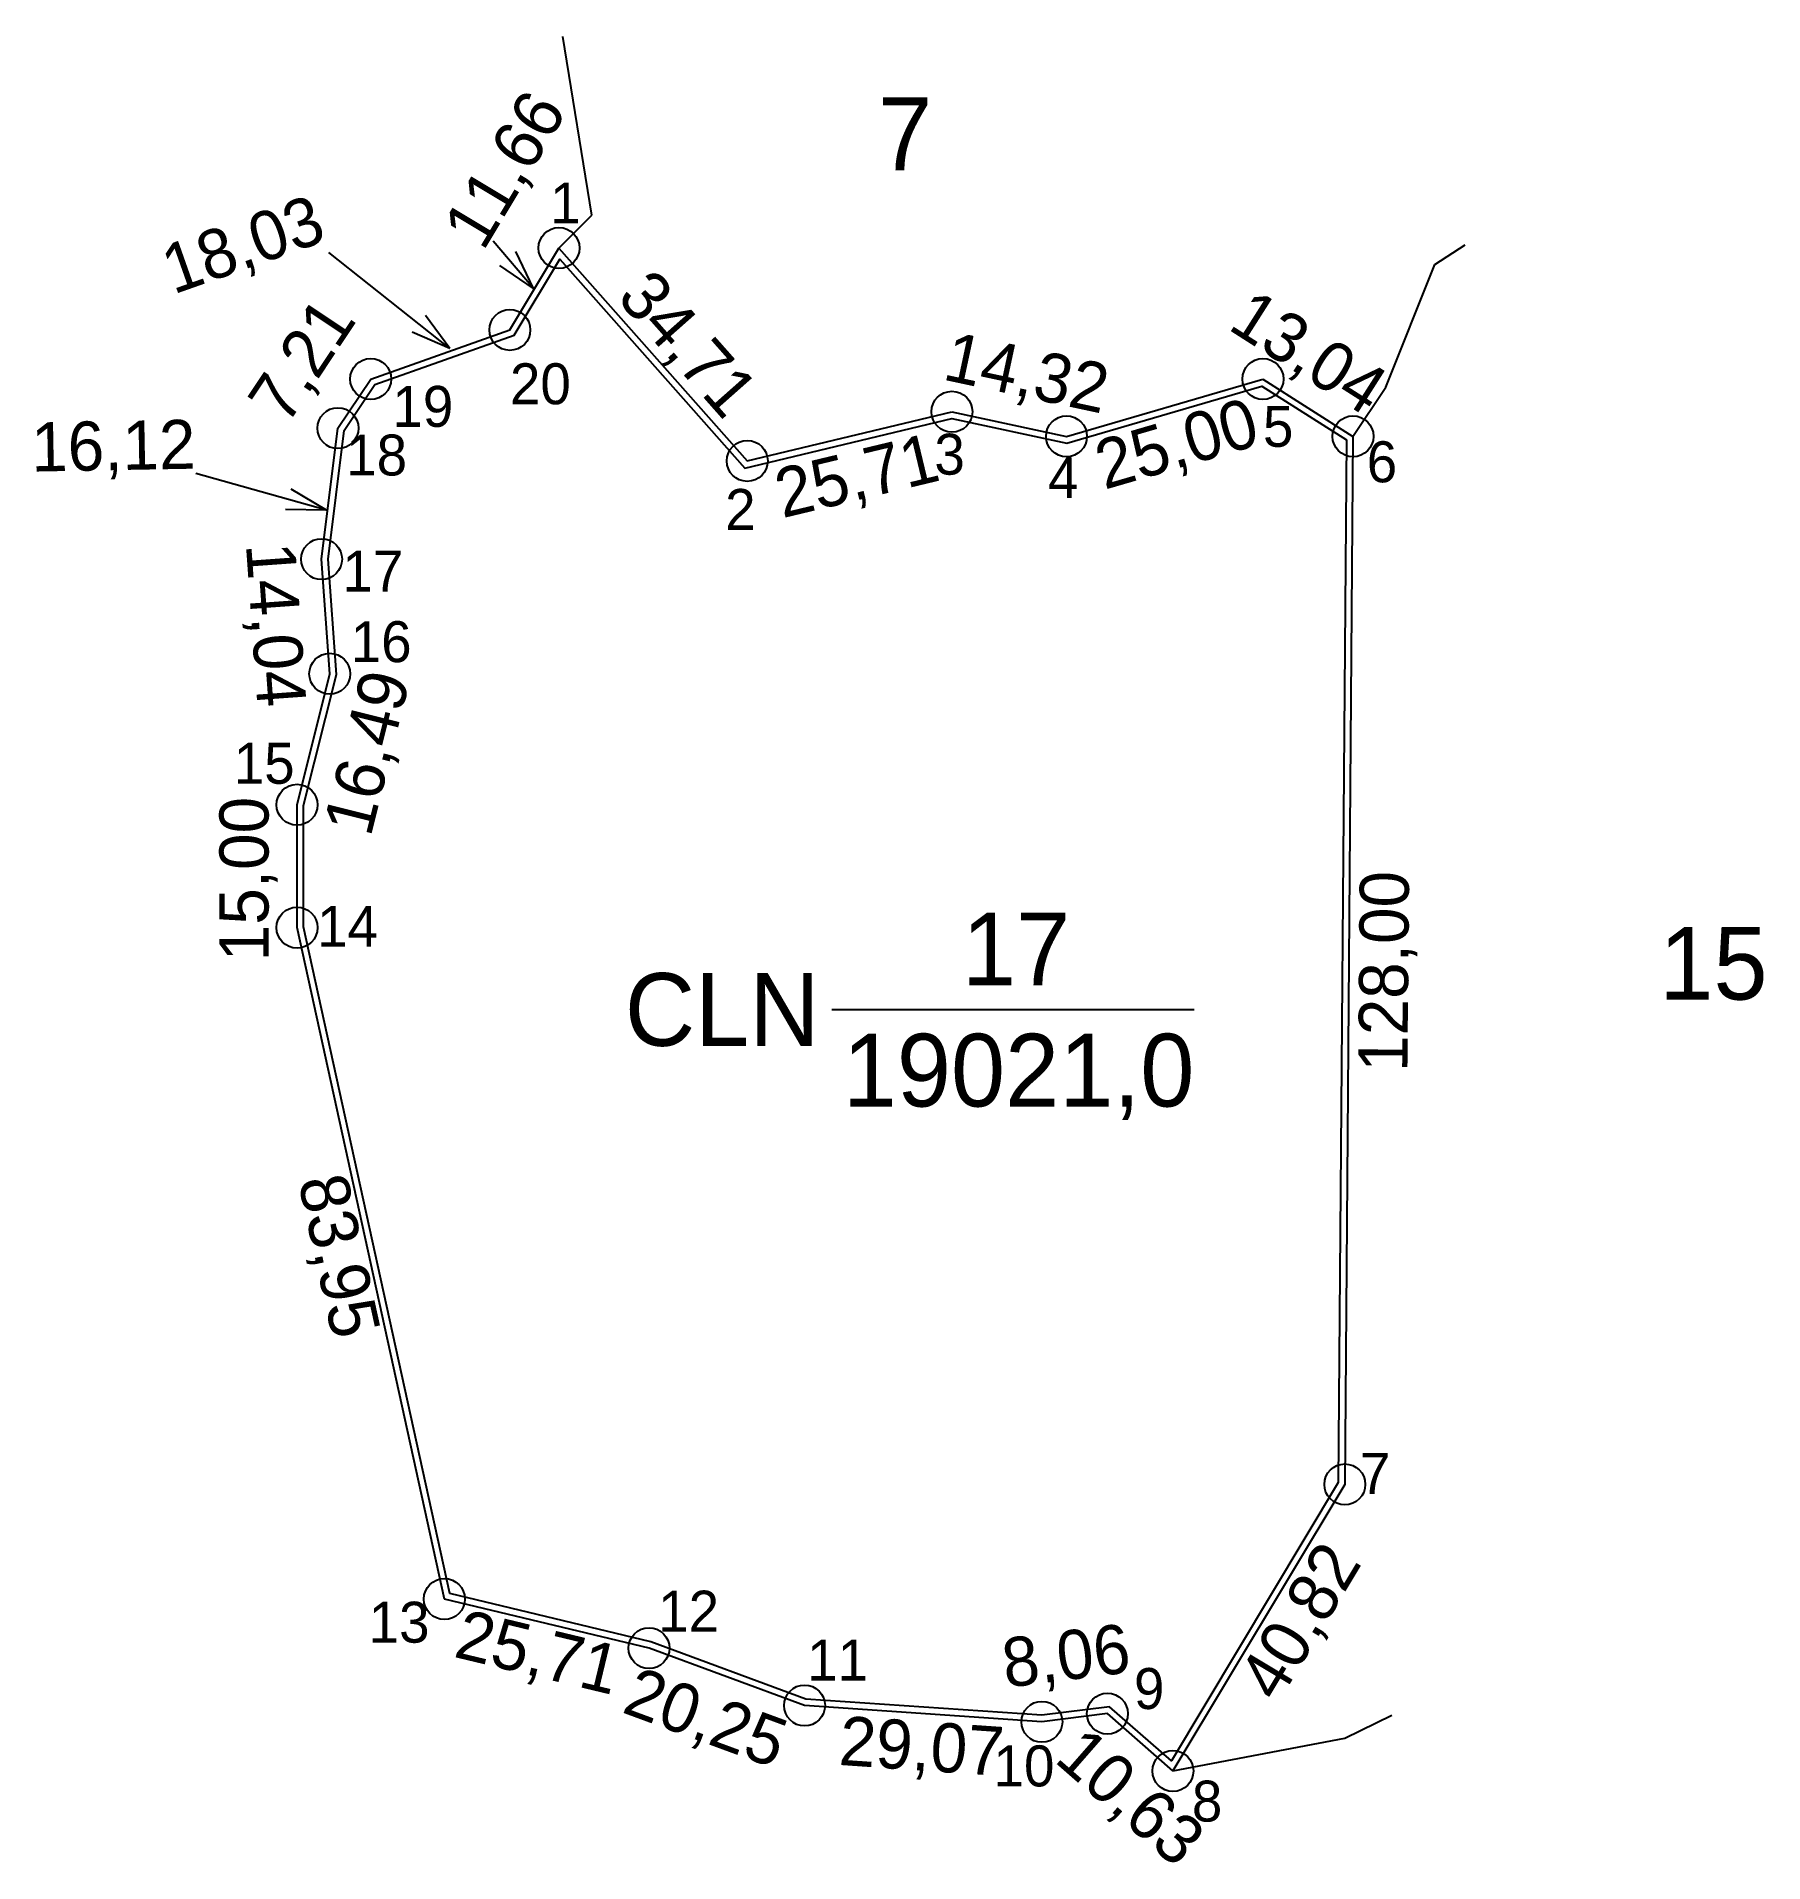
# Model space of a CAD drawing. Extents: x 553643 to 553854, y 1840779 to 1841002.
import ezdxf

# ---------------------------------------------------------------- set-up
doc = ezdxf.new("R2010")
doc.units = 0
for name, color, linetype in [('CanhThua', 7, 'Continuous'), ('ChieuDaiCanhThua', 7, 'Continuous'), ('Level 2', 7, 'Continuous'), ('Level 35', 7, 'Continuous'), ('MocDinhThua', 7, 'Continuous'), ('NhanDiaChinhThua', 7, 'Continuous'), ('NhanTuCan', 7, 'Continuous'), ('RauThua', 7, 'Continuous'), ('SoHieuDinhThua', 7, 'Continuous')]:
    doc.layers.add(name, color=color, linetype=linetype)

msp = doc.modelspace()

# ---------------------------------------------------------------- linework, layer by layer
at = {"layer": 'CanhThua'}
for p, q in [((553701, 1840966), (553707, 1840976)), ((553707, 1840976), (553730, 1840950)), ((553684, 1840960), (553701, 1840966)), ((553680, 1840954), (553684, 1840960)), ((553769, 1840953), (553793, 1840960)), ((553793, 1840960), (553804, 1840953)), ((553730, 1840950), (553755, 1840956)), ((553755, 1840956), (553769, 1840953)), ((553678, 1840938), (553680, 1840954)), ((553804, 1840953), (553803, 1840825)), ((553679, 1840924), (553678, 1840938)), ((553675, 1840908), (553679, 1840924)), ((553675, 1840893), (553675, 1840908)), ((553693, 1840811), (553675, 1840893)), ((553803, 1840825), (553782, 1840790)), ((553718, 1840805), (553693, 1840811)), ((553737, 1840798), (553718, 1840805)), ((553766, 1840796), (553737, 1840798)), ((553774, 1840797), (553766, 1840796)), ((553782, 1840790), (553774, 1840797))]:
    msp.add_line(p, q, dxfattribs=at)
at = {"layer": 'Level 2'}
msp.add_lwpolyline([(553803.2, 1840952.56), (553802.2, 1840825.22), (553781.81, 1840791.23), (553774.26, 1840797.84), (553765.98, 1840796.8), (553737.17, 1840798.79), (553718.23, 1840805.77), (553693.67, 1840811.66), (553675.8, 1840893.09), (553675.8, 1840907.9), (553679.81, 1840923.93), (553678.8, 1840937.98), (553680.77, 1840953.71), (553684.52, 1840959.33), (553701.54, 1840965.34), (553707.12, 1840974.65), (553729.72, 1840949.11), (553755.01, 1840955.18), (553769.03, 1840952.18), (553792.88, 1840959.13)], close=True, dxfattribs=at)
at = {"layer": 'Level 35'}
for p, q in [((553693.67, 1840963.72), (553678.87, 1840975.47)), ((553703.88, 1840971.04), (553698.94, 1840976.83)), ((553703.88, 1840971.04), (553701.73, 1840975.56)), ((553703.88, 1840971.04), (553699.76, 1840973.88)), ((553693.67, 1840963.72), (553690.69, 1840967.74)), ((553693.67, 1840963.72), (553689.08, 1840965.71)), ((553678.59, 1840943.99), (553662.65, 1840948.47)), ((553678.59, 1840943.99), (553674.29, 1840946.54)), ((553678.59, 1840943.99), (553673.59, 1840944.05))]:
    msp.add_line(p, q, dxfattribs=at)
at = {"layer": 'MocDinhThua'}
for centre in [(553707, 1840976), (553701, 1840966), (553684, 1840960), (553793, 1840960), (553755, 1840956), (553680, 1840954), (553769, 1840953), (553804, 1840953), (553730, 1840950), (553678, 1840938), (553679, 1840924), (553675, 1840908), (553675, 1840893), (553803, 1840825), (553693, 1840811), (553718, 1840805), (553737, 1840798), (553774, 1840797), (553766, 1840796), (553782, 1840790)]:
    msp.add_circle(centre, 2.5, dxfattribs=at)
at = {"layer": 'NhanDiaChinhThua'}
msp.add_line((553740.32, 1840883), (553784.58, 1840883), dxfattribs=at)
at = {"layer": 'RauThua'}
for p, q in [((553711, 1840980), (553707.48, 1841001.83)), ((553707, 1840976), (553711, 1840980)), ((553814, 1840974), (553817.7, 1840976.38)), ((553808, 1840959), (553814, 1840974)), ((553804, 1840953), (553808, 1840959)), ((553803, 1840794), (553808.74, 1840796.81)), ((553782, 1840790), (553803, 1840794))]:
    msp.add_line(p, q, dxfattribs=at)

# ---------------------------------------------------------------- texts
at = {"layer": 'ChieuDaiCanhThua'}
for s, rotation, p in [('11,66', 59.0362, (553697.73, 1840975.5)), ('18,03', 19.44, (553659.89, 1840970.3)), ('34,71', 311.4965, (553713.92, 1840969.86)), ('7,21', 56.3099, (553673.72, 1840954.19)), ('13,04', 327.5288, (553788.56, 1840966.17)), ('14,32', 347.9052, (553753.72, 1840959.97)), ('25,00', 16.2602, (553773.63, 1840946.46)), ('16,12', 1.0349, (553642.57, 1840948.69)), ('25,71', 13.4957, (553734.29, 1840942.99)), ('14,04', 274.0856, (553668.75, 1840939.81)), ('16,49', 75.9638, (553683.97, 1840903.93)), ('15,00', 90, (553671.52, 1840888.89)), ('128,00', 89.5524, (553810.65, 1840875.36)), ('83,95', 282.3808, (553675.11, 1840862.1)), ('40,82', 59.0362, (553794.84, 1840798.2)), ('25,71', 346.5043, (553693.99, 1840803.97)), ('8,06', 7.125, (553761.56, 1840800.16)), ('20,25', 339.7751, (553714.52, 1840797.22)), ('29,07', 356.0548, (553741.09, 1840790.75)), ('10,63', 318.8141, (553767.35, 1840791.24))]:
    msp.add_text(s, height=6, rotation=rotation, dxfattribs=at).set_placement(p)
at = {"layer": 'NhanDiaChinhThua'}
for s, p in [('17', (553756.24, 1840885.96)), ('CLN', (553715.05, 1840878.56)), ('19021,0', (553741.67, 1840871.15))]:
    msp.add_text(s, height=8.886, dxfattribs=at).set_placement(p)
at = {"layer": 'NhanTuCan'}
for s, height, p in [('7', 8.89, (553745.99, 1840985.5)), ('15', 8.886, (553841.43, 1840884.21))]:
    msp.add_text(s, height=height, dxfattribs=at).set_placement(p)
at = {"layer": 'SoHieuDinhThua'}
for s, p in [('1', (553705.92, 1840979)), ('20', (553701.01, 1840956.92)), ('19', (553686.65, 1840954.16)), ('5', (553793, 1840951.72)), ('18', (553681.01, 1840948.22)), ('3', (553752.86, 1840948.32)), ('4', (553766.74, 1840945.45)), ('6', (553805.68, 1840947.39)), ('2', (553727.3, 1840941.57)), ('17', (553680.54, 1840934.05)), ('16', (553681.56, 1840925.42)), ('15', (553667.27, 1840910.57)), ('14', (553677.45, 1840890.66)), ('7', (553804.84, 1840823.84)), ('12', (553719.12, 1840807.02)), ('13', (553683.75, 1840805.67)), ('11', (553737.32, 1840801.05)), ('9', (553777.24, 1840797.57)), ('10', (553760.09, 1840788.12)), ('8', (553784.32, 1840783.82))]:
    msp.add_text(s, height=5, dxfattribs=at).set_placement(p)

doc.saveas('drawing.dxf')
